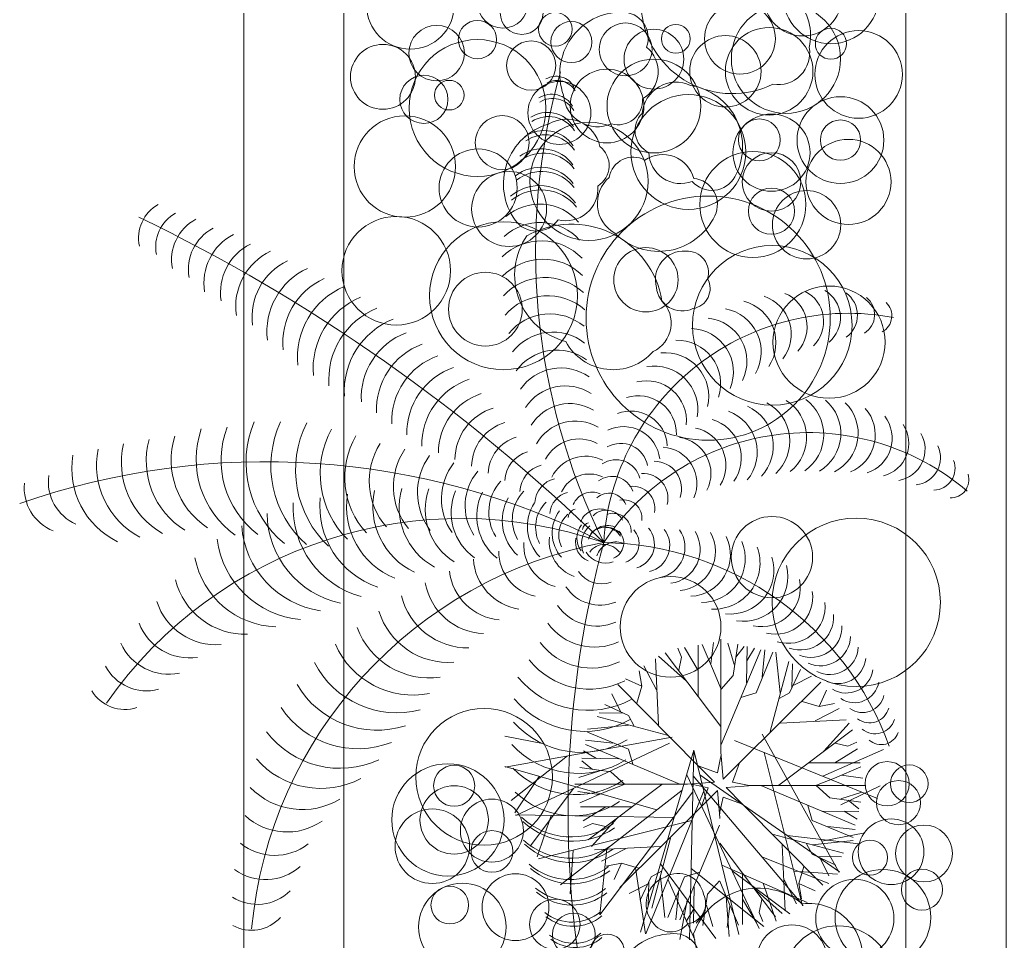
# Model space of a CAD drawing. Header units: millimetres. Extents: x 19901 to 56688, y 13732 to 29551.
# Drawn here: x 27363.45 to 27408.73, y 19187.4 to 19229.7 of the extents above; entities that cross this region are included whole.
import ezdxf

# ---------------------------------------------------------------- set-up
doc = ezdxf.new("R2010")
doc.units = ezdxf.units.MM
doc.layers.add('A-FURN', color=9, linetype='Continuous', lineweight=13)
doc.layers.add('VEGETAZIONE', color=94, linetype='Continuous', lineweight=5)

msp = doc.modelspace()

# ---------------------------------------------------------------- linework, layer by layer
at = {"layer": 'A-FURN'}
for p, q in [((27373.731, 19114.07), (27373.731, 19442.628)), ((27408.731, 19114.07), (27408.731, 19442.628)), ((27378.334, 19118.676), (27378.334, 19438.025)), ((27404.128, 19118.676), (27404.128, 19433.529))]:
    msp.add_line(p, q, dxfattribs=at)
at = {"layer": 'VEGETAZIONE'}
for p, q in [((27393.831, 19200.441), (27393.652, 19200.855)), ((27394.597, 19199.835), (27393.961, 19200.884)), ((27394.597, 19198.622), (27394.597, 19200.995)), ((27395.298, 19199.817), (27394.776, 19201.03)), ((27395.167, 19200.138), (27395.298, 19201.123)), ((27395.633, 19196.122), (27395.633, 19201.263)), ((27396.249, 19200.106), (27395.945, 19201.083)), ((27396.202, 19199.601), (27396.406, 19201.035)), ((27396.313, 19200.448), (27396.709, 19200.937)), ((27396.808, 19199.258), (27396.837, 19200.937)), ((27396.82, 19200.269), (27397.176, 19200.855)), ((27394.059, 19199.339), (27392.772, 19200.488)), ((27395.624, 19197.264), (27393.082, 19200.645)), ((27393.701, 19199.846), (27393.831, 19200.441)), ((27395.642, 19196.439), (27397.461, 19200.774)), ((27397.251, 19198.802), (27398.021, 19200.676)), ((27397.525, 19199.519), (27397.654, 19200.774)), ((27398.353, 19198.802), (27398.161, 19200.676)), ((27392.674, 19198.937), (27392.104, 19200.039)), ((27392.772, 19197.328), (27392.625, 19200.359)), ((27397.893, 19197.026), (27398.75, 19200.236)), ((27398.895, 19199.03), (27398.913, 19200.138)), ((27392.006, 19199.112), (27391.876, 19199.817)), ((27395.624, 19199.001), (27395.298, 19199.817)), ((27395.642, 19198.981), (27396.202, 19199.601)), ((27398.785, 19198.802), (27399.292, 19199.878)), ((27398.977, 19199.161), (27399.787, 19199.568)), ((27394.597, 19195.462), (27390.898, 19199.193)), ((27391.257, 19199.45), (27391.257, 19199.45)), ((27392.006, 19199.112), (27391.257, 19199.45)), ((27391.778, 19198.33), (27392.006, 19199.112)), ((27396.488, 19195.592), (27400.219, 19199.291)), ((27391.028, 19197.951), (27390.621, 19198.762)), ((27396.552, 19198.59), (27397.251, 19198.802)), ((27398.307, 19198.541), (27398.785, 19198.802)), ((27400.137, 19198.183), (27400.475, 19198.932)), ((27400.475, 19198.932), (27400.475, 19198.932)), ((27391.387, 19197.759), (27390.311, 19198.266)), ((27399.356, 19198.411), (27400.137, 19198.183)), ((27400.137, 19198.183), (27400.843, 19198.313)), ((27393.163, 19196.867), (27389.953, 19197.724)), ((27391.159, 19197.87), (27390.051, 19197.887)), ((27391.648, 19197.281), (27391.387, 19197.759)), ((27399.962, 19197.515), (27401.064, 19198.085)), ((27391.387, 19197.328), (27389.513, 19197.135)), ((27398.353, 19197.417), (27401.385, 19197.564)), ((27400.365, 19196.13), (27401.513, 19197.417)), ((27387.521, 19196.472), (27385.715, 19196.822)), ((27393.398, 19196.777), (27385.725, 19195.391)), ((27391.387, 19196.226), (27389.513, 19196.995)), ((27397.532, 19196.905), (27401.057, 19190.565)), ((27398.289, 19194.565), (27401.67, 19197.107)), ((27393.275, 19196.498), (27386.222, 19193.173)), ((27390.67, 19196.5), (27389.415, 19196.628)), ((27393.75, 19194.617), (27389.415, 19196.436)), ((27396.255, 19196.622), (27402.815, 19193.955)), ((27400.872, 19196.488), (27401.466, 19196.358)), ((27401.466, 19196.358), (27401.88, 19196.537)), ((27388.599, 19195.91), (27386.003, 19193.857)), ((27389.92, 19195.794), (27389.334, 19196.15)), ((27391.599, 19195.526), (27391.387, 19196.226)), ((27394.396, 19196.17), (27391.947, 19187.815)), ((27394.396, 19196.17), (27394.193, 19187.466)), ((27394.396, 19196.17), (27396.452, 19187.71)), ((27395.634, 19196.086), (27395.736, 19194.842)), ((27397.616, 19196.069), (27399.38, 19189.032)), ((27400.306, 19194.975), (27403.101, 19196.206)), ((27400.86, 19195.592), (27401.91, 19196.228)), ((27392.698, 19193.432), (27385.722, 19195.422)), ((27390.931, 19195.783), (27389.252, 19195.812)), ((27389.741, 19195.287), (27389.252, 19195.684)), ((27395.347, 19194.71), (27394.597, 19195.462)), ((27394.597, 19195.462), (27395.477, 19195.141)), ((27395.477, 19195.141), (27395.623, 19195.826)), ((27395.736, 19194.842), (27396.488, 19195.592)), ((27396.488, 19195.592), (27396.167, 19194.712)), ((27399.647, 19195.592), (27402.02, 19195.592)), ((27387.299, 19194.972), (27386.175, 19193.304)), ((27390.083, 19195.223), (27389.106, 19194.92)), ((27390.588, 19195.176), (27389.154, 19195.38)), ((27391.208, 19194.617), (27390.588, 19195.176)), ((27394.067, 19195.049), (27397.392, 19187.996)), ((27394.368, 19195.002), (27399.406, 19189.05)), ((27394.672, 19195.035), (27401.078, 19190.59)), ((27400.843, 19194.891), (27402.055, 19195.413)), ((27401.163, 19195.022), (27402.149, 19194.891)), ((27394.067, 19194.607), (27388.926, 19194.607)), ((27392.925, 19194.598), (27389.544, 19192.056)), ((27391.188, 19194.598), (27390.372, 19194.272)), ((27394.103, 19194.609), (27395.347, 19194.71)), ((27395.048, 19194.451), (27394.363, 19194.597)), ((27397.111, 19194.555), (27395.868, 19194.453)), ((27396.167, 19194.712), (27396.852, 19194.566)), ((27396.944, 19194.556), (27402.288, 19194.556)), ((27397.465, 19194.547), (27401.799, 19192.728)), ((27400.007, 19194.547), (27400.626, 19193.987)), ((27400.026, 19194.565), (27400.843, 19194.891)), ((27401.14, 19193.659), (27402.948, 19194.542)), ((27388.864, 19194.418), (27386.887, 19191.764)), ((27393.858, 19194.334), (27388.268, 19189.986)), ((27390.051, 19194.142), (27389.066, 19194.272)), ((27390.372, 19194.272), (27389.159, 19193.751)), ((27394.351, 19194.257), (27390.077, 19188.611)), ((27394.848, 19194.31), (27392.181, 19187.75)), ((27394.727, 19193.571), (27395.048, 19194.451)), ((27395.479, 19194.321), (27394.727, 19193.571)), ((27395.58, 19193.078), (27395.479, 19194.321)), ((27395.868, 19194.453), (27396.618, 19193.701)), ((27401.131, 19193.94), (27402.109, 19194.244)), ((27395.738, 19194.022), (27395.592, 19193.337)), ((27396.618, 19193.701), (27395.738, 19194.022)), ((27396.618, 19193.701), (27400.317, 19189.97)), ((27399.616, 19193.637), (27399.828, 19192.938)), ((27400.626, 19193.987), (27402.06, 19193.783)), ((27401.473, 19193.876), (27401.962, 19193.48)), ((27393.465, 19193.086), (27386.211, 19193.203)), ((27387.851, 19193.176), (27387.197, 19191.274)), ((27391.567, 19193.571), (27389.194, 19193.571)), ((27390.354, 19193.571), (27389.305, 19192.936)), ((27394.727, 19193.571), (27390.996, 19189.872)), ((27400.284, 19193.381), (27401.962, 19193.352)), ((27401.294, 19193.369), (27401.881, 19193.013)), ((27394.295, 19192.95), (27387.258, 19191.186)), ((27389.748, 19192.806), (27389.334, 19192.626)), ((27390.85, 19193.034), (27389.701, 19191.746)), ((27390.343, 19192.675), (27389.748, 19192.806)), ((27395.572, 19192.724), (27393.753, 19188.39)), ((27399.828, 19192.938), (27401.702, 19192.168)), ((27398.052, 19192.296), (27401.262, 19191.439)), ((27398.678, 19192.255), (27401.965, 19191.87)), ((27400.26, 19191.999), (27402.235, 19192.384)), ((27400.545, 19192.664), (27401.799, 19192.535)), ((27393.322, 19192.137), (27392.465, 19188.927)), ((27395.591, 19191.9), (27398.133, 19188.518)), ((27398.443, 19191.836), (27398.589, 19188.804)), ((27399.567, 19191.882), (27399.828, 19191.404)), ((27399.828, 19191.836), (27401.702, 19192.028)), ((27388.849, 19191.585), (27388.71, 19189.577)), ((27392.861, 19191.746), (27389.83, 19191.6)), ((27390.406, 19191.648), (27390.074, 19188.612)), ((27391.252, 19191.649), (27390.15, 19191.078)), ((27399.828, 19191.404), (27400.903, 19190.897)), ((27391.077, 19190.981), (27390.372, 19190.85)), ((27391.077, 19190.981), (27390.739, 19190.231)), ((27391.859, 19190.752), (27391.077, 19190.981)), ((27392.868, 19190.959), (27395.399, 19187.522)), ((27395.679, 19190.893), (27399.589, 19189.182)), ((27397.519, 19191.28), (27400.595, 19190.057)), ((27400.056, 19191.294), (27401.164, 19191.276)), ((27400.186, 19191.212), (27400.594, 19190.402)), ((27391.712, 19190.77), (27392.178, 19187.751)), ((27392.908, 19190.622), (27392.43, 19190.361)), ((27394.663, 19190.573), (27393.963, 19190.361)), ((27394.269, 19190.741), (27397.603, 19188.076)), ((27396.147, 19190.638), (27398.801, 19188.661)), ((27396.618, 19190.542), (27396.618, 19188.169)), ((27398.981, 19190.623), (27400.988, 19190.484)), ((27399.437, 19190.833), (27399.208, 19190.052)), ((27390.739, 19190.231), (27390.739, 19190.231)), ((27392.238, 19190.003), (27391.427, 19189.595)), ((27392.43, 19190.361), (27391.923, 19189.286)), ((27392.319, 19190.133), (27392.302, 19189.025)), ((27392.861, 19190.361), (27393.054, 19188.487)), ((27393.963, 19190.361), (27393.194, 19188.487)), ((27393.201, 19190.259), (27394.432, 19187.464)), ((27395.572, 19190.182), (27395.013, 19189.563)), ((27395.591, 19190.163), (27395.917, 19189.346)), ((27397.571, 19190.065), (27398.171, 19188.325)), ((27398.54, 19190.227), (27399.111, 19189.125)), ((27399.208, 19190.052), (27399.339, 19189.346)), ((27399.208, 19190.052), (27399.958, 19189.714)), ((27393.689, 19189.644), (27393.561, 19188.39)), ((27394.406, 19189.905), (27394.377, 19188.227)), ((27395.013, 19189.563), (27394.809, 19188.129)), ((27397.155, 19189.824), (27398.443, 19188.676)), ((27399.958, 19189.714), (27399.958, 19189.714)), ((27394.093, 19189.296), (27393.743, 19187.489)), ((27395.883, 19189.451), (27396.012, 19187.615)), ((27395.917, 19189.346), (27396.438, 19188.134)), ((27396.618, 19189.329), (27397.253, 19188.279)), ((27397.514, 19189.317), (27397.383, 19188.723)), ((27394.395, 19188.895), (27394.039, 19188.308)), ((27394.902, 19188.716), (27394.505, 19188.227)), ((27394.966, 19189.058), (27395.269, 19188.08)), ((27396.047, 19189.026), (27395.917, 19188.04)), ((27397.383, 19188.723), (27397.563, 19188.309))]:
    msp.add_line(p, q, dxfattribs=at)
for points in [[(27391.992, 19230.036, -0.520567), (27396.974, 19231.417, -0.520567), (27399.687, 19228.424, -0.520567), (27398.021, 19226.741, -0.520567)], [(27388.409, 19226.238, 0.520567), (27390.612, 19224.923, 0.520567), (27392.029, 19226.062, 0.520567), (27392.226, 19228.445, 0.520567), (27391.091, 19230.054, 0.520567)], [(27394.239, 19226.688, 0.520567), (27392.019, 19225.401, 0.520567), (27392.327, 19223.609, 0.520567), (27394.313, 19222.279, 0.520567), (27396.271, 19222.49, 0.520567)], [(27387.725, 19224.906, -0.520567), (27390.079, 19223.883, -0.520567), (27389.979, 19222.068, -0.520567), (27388.159, 19220.518, -0.520567), (27386.19, 19220.501, -0.520567)], [(27390.76, 19219.907, -0.520567), (27390.511, 19222.461, -0.520567), (27392.146, 19223.256, -0.520567), (27394.385, 19222.418, -0.520567), (27395.356, 19220.705, -0.520567)], [(27386.73, 19219.78, 0.520567), (27388.514, 19214.928, 0.520567), (27392.527, 19214.469, 0.520567), (27392.923, 19216.805, 0.520567)], [(27392.678, 19217.415, -0.520567), (27394.022, 19219.081, -0.520567), (27395.025, 19217.805, -0.520567), (27394.351, 19216.444, -0.520567)], [(27393.069, 19190.35, 0.520567), (27392.5, 19188.286, 0.520567), (27394.122, 19188.216, 0.520567), (27394.833, 19189.557, 0.520567)], [(27394.38, 19187.738, -0.520567), (27399.362, 19189.119, -0.520567), (27402.075, 19186.127, -0.520567), (27400.409, 19184.443, -0.520567)], [(27390.797, 19183.94, 0.520567), (27393.001, 19182.625, 0.520567), (27394.417, 19183.765, 0.520567), (27394.614, 19186.147, 0.520567), (27393.48, 19187.756, 0.520567)]]:
    msp.add_lwpolyline(points, format="xyb", close=True, dxfattribs=at)
for centre, radius in [((27400.683, 19230.798), 2.197), ((27399.393, 19230.751), 1.793), ((27381.382, 19230.356), 2.009), ((27385.628, 19230.476), 1.159), ((27386.491, 19230.009), 0.982), ((27396.508, 19228.83), 1.625), ((27398.617, 19227.907), 2.504), ((27388.035, 19229.262), 0.769), ((27382.588, 19228.167), 1.273), ((27384.461, 19228.787), 0.879), ((27388.772, 19228.674), 0.943), ((27391.262, 19228.34), 1.211), ((27393.564, 19228.825), 0.66), ((27392.559, 19227.891), 1.372), ((27395.84, 19227.334), 1.638), ((27397.849, 19227.334), 2.009), ((27401.953, 19227.189), 2.01), ((27400.683, 19228.6), 0.715), ((27380.124, 19227.079), 1.491), ((27384.461, 19225.648), 3.139), ((27386.924, 19227.594), 1.13), ((27392.559, 19225.739), 2.152), ((27382.002, 19226.044), 1.106), ((27390.407, 19225.739), 1.691), ((27383.168, 19226.238), 0.68), ((27388.22, 19225.421), 1.445), ((27394.142, 19223.63), 2.636), ((27401.122, 19224.174), 1.992), ((27385.597, 19224.062), 1.239), ((27397.956, 19223.597), 1.77), ((27381.127, 19222.962), 2.327), ((27389.58, 19222.283), 2.711), ((27397.399, 19224.186), 0.96), ((27401.122, 19224.174), 0.924), ((27401.488, 19222.255), 1.953), ((27384.491, 19221.977), 1.792), ((27397.102, 19221.219), 2.433), ((27397.956, 19222.255), 1.342), ((27385.915, 19221.012), 1.72), ((27397.956, 19220.913), 1.061), ((27399.565, 19220.288), 1.569), ((27395.051, 19216.005), 5.603), ((27380.733, 19218.178), 2.491), ((27385.656, 19217.031), 3.394), ((27392.194, 19217.763), 1.477), ((27397.991, 19215.673), 3.661), ((27384.826, 19216.415), 1.692), ((27400.597, 19214.903), 2.574), ((27397.973, 19205.033), 1.867), ((27401.844, 19202.96), 3.864), ((27393.324, 19201.835), 2.313), ((27384.763, 19194.947), 3.136), ((27383.106, 19192.973), 2.577), ((27383.392, 19194.54), 0.942), ((27403.264, 19194.634), 1.016), ((27404.28, 19194.634), 0.862), ((27383.392, 19192.971), 1.569), ((27403.787, 19193.764), 1.015), ((27385.123, 19192.482), 1.447), ((27382.389, 19191.764), 1.711), ((27403.448, 19191.513), 1.507), ((27404.953, 19191.43), 1.305), ((27385.123, 19191.525), 0.958), ((27402.473, 19191.246), 0.804), ((27386.206, 19188.968), 1.532), ((27403.071, 19188.5), 2.197), ((27404.861, 19189.774), 0.942), ((27383.77, 19188.059), 2.009), ((27401.782, 19188.454), 1.793), ((27383.192, 19189.064), 0.864), ((27388.016, 19188.179), 1.159), ((27388.88, 19187.712), 0.982), ((27390.423, 19186.964), 0.769), ((27398.896, 19186.532), 1.625), ((27401.005, 19185.609), 2.504)]:
    msp.add_circle(centre, radius, dxfattribs=at)
for centre, radius, start, end in [((27417.289, 19219.073), 30.162, 164.1567, 206.3219), ((27388.071, 19226.167), 0.938, 29.0937, 119.7906), ((27388.124, 19225.974), 0.938, 29.0937, 119.7906), ((27387.86, 19225.154), 1.125, 30.7091, 121.406), ((27387.913, 19224.962), 1.125, 30.7091, 121.406), ((27387.673, 19224.042), 1.406, 32.3244, 123.0214), ((27387.726, 19223.85), 1.406, 32.3244, 123.0214), ((27387.532, 19223.019), 1.594, 33.9398, 124.6368), ((27387.585, 19222.826), 1.594, 33.9398, 124.6368), ((27387.427, 19222.038), 1.735, 35.5552, 126.2522), ((27387.481, 19221.845), 1.735, 35.5552, 126.2522), ((27387.354, 19221.054), 1.875, 37.1706, 127.8676), ((27387.407, 19220.861), 1.875, 37.1706, 127.8676), ((27387.314, 19219.975), 2.11, 38.786, 129.483), ((27387.367, 19219.782), 2.11, 38.786, 129.483), ((27387.311, 19218.895), 2.344, 40.4014, 131.0983), ((27370.685, 19219.677), 1.776, 119.6151, 191.9704), ((27371.468, 19219.269), 1.776, 118.9945, 191.3497), ((27333.408, 19147.249), 81.535, 45.79693, 64.18022), ((27372.552, 19218.674), 2.131, 118.3738, 190.729), ((27387.335, 19217.957), 2.438, 42.0167, 132.7137), ((27373.323, 19218.245), 2.131, 117.7531, 190.1083), ((27374.393, 19217.623), 2.486, 117.1324, 189.4876), ((27387.393, 19216.973), 2.578, 43.6321, 134.3291), ((27375.153, 19217.175), 2.486, 116.5117, 188.867), ((27376.206, 19216.526), 2.841, 115.891, 188.2463), ((27376.954, 19216.058), 2.841, 115.2703, 187.6256), ((27387.464, 19216.131), 2.578, 45.2475, 135.9445), ((27377.991, 19215.384), 3.196, 114.6496, 187.0049), ((27378.727, 19214.897), 3.196, 114.0289, 186.3842), ((27387.559, 19215.292), 2.578, 46.8629, 137.5599), ((27379.747, 19214.197), 3.551, 113.4082, 185.7635), ((27398.803, 19215.85), 1.545, 314.0036, 63.2644), ((27399.658, 19216.023), 1.462, 309.9619, 59.2227), ((27400.65, 19216.138), 1.253, 305.9202, 55.181), ((27380.47, 19213.691), 3.551, 112.7876, 185.1428), ((27387.677, 19214.455), 2.578, 48.4783, 139.1753), ((27396.197, 19214.876), 1.963, 326.1286, 75.3894), ((27397.026, 19215.267), 1.838, 322.0869, 71.3477), ((27397.923, 19215.601), 1.67, 318.0452, 67.306), ((27401.689, 19216.167), 1.002, 301.8786, 51.1394), ((27402.643, 19216.112), 0.835, 297.8369, 47.0977), ((27381.187, 19213.177), 3.551, 112.1669, 184.5221), ((27395.476, 19214.46), 2.005, 330.1702, 79.431), ((27381.898, 19212.656), 3.551, 111.5462, 183.9014), ((27387.789, 19213.759), 2.438, 50.0937, 140.7906), ((27401.479, 19204.979), 11.247, 79.334, 176.3334), ((27394.823, 19214.013), 2.005, 334.2119, 83.4727), ((27387.928, 19213.021), 2.344, 51.7091, 142.406), ((27394.203, 19213.522), 2.005, 338.2536, 87.5144), ((27382.323, 19212.344), 3.196, 110.9255, 183.2807), ((27393.619, 19212.988), 2.005, 342.2952, 91.556), ((27383.025, 19211.81), 3.196, 110.3048, 182.6601), ((27388.098, 19212.241), 2.297, 53.3244, 144.0214), ((27383.722, 19211.269), 3.196, 109.6841, 182.0394), ((27393.074, 19212.414), 2.005, 346.3369, 95.5977), ((27384.412, 19210.72), 3.196, 109.0634, 181.4187), ((27388.288, 19211.466), 2.25, 54.9398, 145.6368), ((27392.571, 19211.803), 2.005, 350.3786, 99.6394), ((27385.097, 19210.164), 3.196, 108.4427, 180.798), ((27392.214, 19211.29), 1.838, 354.4202, 103.681), ((27388.484, 19210.74), 2.156, 56.5552, 147.2522), ((27385.507, 19209.833), 2.841, 107.822, 180.1773), ((27391.839, 19210.691), 1.754, 358.4619, 107.7227), ((27397.565, 19210.529), 2.005, 308.4865, 57.7473), ((27398.348, 19210.648), 2.005, 304.4448, 53.7056), ((27399.137, 19210.712), 2.005, 300.4031, 49.6639), ((27385.916, 19209.5), 2.486, 107.2014, 179.5566), ((27388.698, 19210.019), 2.063, 58.1706, 148.8676), ((27391.502, 19210.07), 1.67, 2.5036, 111.7644), ((27395.295, 19209.847), 2.005, 320.6115, 69.8723), ((27396.035, 19210.128), 2.005, 316.5698, 65.8306), ((27396.793, 19210.356), 2.005, 312.5281, 61.7889), ((27399.97, 19210.715), 1.963, 296.3615, 45.6223), ((27400.882, 19210.642), 1.838, 292.3198, 41.5806), ((27388.964, 19209.217), 2.063, 59.786, 150.483), ((27394.731, 19209.579), 1.838, 324.6531, 73.9139), ((27401.827, 19210.487), 1.67, 288.2781, 37.5389), ((27375.823, 19209.524), 4.273, 161.001, 234.5162), ((27376.969, 19209.469), 4.273, 159.0843, 232.5995), ((27378.646, 19209.373), 4.807, 157.1676, 230.6829), ((27379.786, 19209.224), 4.807, 155.251, 228.7662), ((27380.919, 19209.037), 4.807, 153.3343, 226.8495), ((27381.515, 19208.869), 4.273, 151.4176, 224.9329), ((27386.323, 19209.166), 2.131, 106.5807, 178.9359), ((27391.168, 19209.354), 1.67, 6.5452, 115.806), ((27394.108, 19209.245), 1.754, 328.6948, 77.9556), ((27402.715, 19210.267), 1.545, 284.2365, 33.4973), ((27372.999, 19209.45), 3.739, 164.8343, 238.3495), ((27374.144, 19209.49), 3.739, 162.9176, 236.4329), ((27382.107, 19208.698), 3.739, 149.501, 223.0162), ((27386.73, 19208.83), 1.776, 105.96, 178.3152), ((27389.122, 19208.723), 1.735, 61.4014, 152.0983), ((27399.641, 19199.502), 11.247, 49.5669, 146.5663), ((27393.507, 19208.874), 1.67, 332.7365, 81.9973), ((27403.543, 19209.992), 1.462, 280.1948, 29.4556), ((27370.716, 19209.256), 3.739, 168.6676, 242.1829), ((27371.856, 19209.372), 3.739, 166.751, 240.2662), ((27382.696, 19208.526), 3.205, 147.5843, 221.0995), ((27383.648, 19208.275), 3.044, 145.6676, 219.1829), ((27391.039, 19209.004), 1.253, 10.5869, 119.8477), ((27392.862, 19208.418), 1.67, 336.7781, 86.0389), ((27404.461, 19209.599), 1.253, 276.1531, 25.4139), ((27369.58, 19209.102), 3.739, 170.5843, 244.0995), ((27384.592, 19207.997), 2.884, 143.751, 217.2662), ((27387.136, 19208.492), 1.421, 105.3393, 177.6945), ((27389.425, 19207.933), 1.735, 63.0167, 153.7137), ((27390.819, 19208.378), 1.128, 14.6286, 123.8894), ((27405.377, 19209.109), 1.002, 272.1115, 21.3723), ((27374.759, 19175.243), 34.171, 63.0343, 109.3216), ((27385.476, 19207.707), 2.671, 141.8343, 215.3495), ((27387.72, 19207.981), 1.314, 104.7186, 177.0738), ((27392.576, 19208.179), 1.253, 340.8198, 90.0806), ((27366.903, 19208.495), 2.136, 172.501, 246.0162), ((27386.352, 19207.395), 2.457, 139.9176, 213.4329), ((27388.298, 19207.464), 1.207, 104.0979, 176.4532), ((27389.602, 19207.445), 1.406, 64.6321, 155.3291), ((27390.635, 19207.74), 1.002, 18.6702, 127.931), ((27392.075, 19207.744), 1.128, 344.8615, 94.1223), ((27406.178, 19208.587), 0.835, 268.0698, 17.3306), ((27365.795, 19208.214), 2.136, 174.4176, 247.9329), ((27382.992, 19207.357), 3.333, 167.2647, 244.6596), ((27383.984, 19207.316), 3.12, 163.9011, 241.296), ((27384.9, 19207.217), 2.836, 160.5374, 237.9324), ((27387.119, 19207.097), 2.136, 138.001, 211.5162), ((27391.598, 19207.282), 1.002, 348.9031, 98.1639), ((27381.126, 19207.355), 3.9, 173.992, 251.3869), ((27381.995, 19207.352), 3.546, 170.6284, 248.0233), ((27385.806, 19207.081), 2.553, 157.1738, 234.5687), ((27386.914, 19206.92), 2.482, 153.8102, 231.2051), ((27387.727, 19206.7), 2.127, 150.4465, 227.8415), ((27387.929, 19206.763), 1.869, 136.0843, 209.5995), ((27388.847, 19206.966), 1.065, 103.4772, 175.8325), ((27389.718, 19207.081), 0.938, 66.2475, 156.9445), ((27390.495, 19207.134), 0.835, 22.7119, 131.9727), ((27391.176, 19206.825), 0.835, 352.9448, 102.2056), ((27380.249, 19207.326), 4.255, 177.3556, 254.7505), ((27388.739, 19206.44), 1.986, 147.0829, 224.4778), ((27388.73, 19206.411), 1.602, 134.1676, 207.6829), ((27389.046, 19206.821), 0.426, 102.8565, 175.2118), ((27390.067, 19206.308), 0.938, 67.8629, 158.5599), ((27390.371, 19206.354), 0.835, 26.7536, 136.0144), ((27383.709, 19186.931), 19.877, 70.7737, 144.979), ((27379.059, 19207.088), 4.255, 180.7193, 258.1142), ((27389.593, 19206.147), 1.702, 143.7193, 221.1142), ((27389.475, 19206.063), 1.282, 132.251, 205.7662), ((27390.681, 19206.21), 0.835, 356.9865, 106.2473), ((27377.884, 19206.78), 4.255, 184.0829, 261.4778), ((27389.967, 19205.907), 0.945, 140.3556, 217.7505), ((27390.308, 19205.651), 1.068, 130.3343, 203.8495), ((27389.639, 19206.266), 0.355, 102.2358, 174.5911), ((27390.437, 19205.546), 0.938, 69.4783, 160.1753), ((27390.301, 19205.568), 0.835, 30.7952, 140.056), ((27390.337, 19205.475), 0.938, 39.7112, 130.4082), ((27390.963, 19205.663), 0.915, 289.8392, 43.186), ((27391.448, 19205.63), 1.134, 286.982, 40.3288), ((27392.056, 19205.56), 1.229, 284.1249, 37.4717), ((27392.568, 19205.488), 1.418, 281.2677, 34.6145), ((27376.729, 19206.404), 4.255, 187.4465, 264.8415), ((27389.458, 19205.759), 1.702, 173.4864, 250.8813), ((27389.901, 19205.737), 0.945, 170.1227, 247.5176), ((27390.417, 19205.685), 0.756, 292.6963, 46.0431), ((27393.111, 19205.389), 1.573, 278.4106, 31.7574), ((27393.583, 19205.294), 1.8, 275.5535, 28.9003), ((27394.166, 19205.141), 1.905, 272.6963, 26.0431), ((27393.891, 19186.158), 19.877, 100.5408, 174.7461), ((27388.571, 19205.59), 1.986, 176.85, 254.2449), ((27435.754, 19193.383), 47.137, 164.8546, 189.4139), ((27390.288, 19204.779), 0.835, 34.8369, 144.0977), ((27390.829, 19204.794), 0.938, 71.0937, 161.7906), ((27390.048, 19191.548), 14.152, 19.8929, 89.1654), ((27394.742, 19204.964), 2.011, 269.8392, 23.186), ((27395.312, 19204.762), 2.117, 266.982, 20.3288), ((27375.327, 19205.734), 3.9, 190.8102, 268.2051), ((27386.749, 19205.101), 2.482, 183.5773, 260.9722), ((27387.563, 19205.313), 2.127, 180.2136, 257.6086), ((27390.339, 19205.788), 1.03, 211.1017, 289.8411), ((27396.055, 19204.429), 2.011, 264.1249, 17.4717), ((27396.664, 19204.131), 2.042, 261.2677, 14.6145), ((27385.707, 19204.691), 2.553, 186.9409, 264.3358), ((27390.15, 19205.039), 1.236, 212.2922, 291.0316), ((27373.815, 19204.811), 3.319, 194.1738, 271.5687), ((27384.853, 19204.359), 2.836, 190.3045, 267.6995), ((27390.092, 19204.717), 1.887, 213.4827, 292.2221), ((27397.478, 19203.641), 1.8, 258.4106, 11.7574), ((27384.009, 19203.99), 3.12, 193.6682, 271.0631), ((27398.153, 19203.189), 1.694, 255.5535, 8.9003), ((27372.452, 19203.849), 2.836, 197.5374, 274.9324), ((27389.941, 19204.059), 2.19, 214.6732, 293.4125), ((27398.723, 19202.77), 1.694, 252.6963, 6.0431), ((27383.127, 19203.532), 3.333, 197.0318, 274.4267), ((27399.283, 19202.298), 1.524, 250.4236, 3.7704), ((27371.25, 19202.888), 2.482, 200.9011, 278.296), ((27382.264, 19203.033), 3.546, 200.3954, 277.7904), ((27389.835, 19203.557), 2.654, 215.8637, 294.603), ((27399.774, 19201.847), 1.418, 248.1509, 1.4977), ((27400.206, 19201.417), 1.371, 245.8781, 359.2249), ((27370.293, 19202.072), 2.411, 204.2647, 281.6596), ((27381.508, 19202.604), 3.9, 203.7591, 281.154), ((27389.696, 19202.897), 2.957, 217.0541, 295.7935), ((27400.619, 19200.97), 1.323, 243.6054, 356.9522), ((27369.272, 19201.022), 2.127, 207.6284, 285.0233), ((27380.762, 19202.144), 4.255, 207.1227, 284.5176), ((27389.617, 19202.509), 3.538, 218.2446, 296.984), ((27401.012, 19200.505), 1.276, 241.3327, 354.6795), ((27389.542, 19202.172), 4.17, 219.4351, 298.1744), ((27401.386, 19200.024), 1.229, 239.06, 352.4067), ((27379.846, 19201.346), 4.255, 210.4864, 287.8813), ((27401.763, 19199.487), 1.134, 236.7872, 350.134), ((27368.275, 19199.817), 1.773, 210.992, 288.3869), ((27402.136, 19198.898), 0.998, 234.5145, 347.8613), ((27389.383, 19201.303), 4.265, 220.6256, 299.3649), ((27378.979, 19200.496), 4.255, 213.85, 291.2449), ((27402.459, 19198.333), 0.907, 232.2418, 345.5886), ((27389.217, 19200.244), 4.17, 221.816, 300.5554), ((27402.712, 19197.849), 0.923, 229.969, 343.3158), ((27378.164, 19199.596), 4.255, 217.2136, 294.6086), ((27402.993, 19197.244), 0.817, 227.6963, 341.0431), ((27389.084, 19199.276), 4.17, 223.0065, 301.7459), ((27395.19, 19195.918), 0.442, 347.9659, 0), ((27396.075, 19196.122), 0.442, 180, 184.6649), ((27377.279, 19198.318), 3.9, 220.5773, 297.9722), ((27388.958, 19198.136), 4, 224.197, 302.9363), ((27394.067, 19195.049), 0.442, 270, 274.6649), ((27394.271, 19194.165), 0.442, 77.9659, 90), ((27396.944, 19194.999), 0.442, 257.9659, 270), ((27397.147, 19194.114), 0.442, 90, 94.6649), ((27376.425, 19196.766), 3.319, 223.9409, 301.3358), ((27388.856, 19196.947), 3.784, 225.3875, 304.1268), ((27375.719, 19195.254), 2.836, 227.3045, 304.6995), ((27396.024, 19193.245), 0.442, 167.9659, 180), ((27388.773, 19195.518), 3.33, 226.5779, 305.3173), ((27388.826, 19195.325), 3.33, 226.5779, 305.3173), ((27395.14, 19193.042), 0.442, 0, 4.6649), ((27375.154, 19193.824), 2.482, 230.6682, 308.0631), ((27388.736, 19194.43), 3.219, 227.7684, 306.5078), ((27388.789, 19194.237), 3.219, 227.7684, 306.5078), ((27388.724, 19193.102), 2.868, 228.9589, 307.6983), ((27374.728, 19192.641), 2.411, 234.0318, 311.4267), ((27388.777, 19192.909), 2.868, 228.9589, 307.6983), ((27374.363, 19191.222), 2.127, 237.3954, 314.7904), ((27388.747, 19191.797), 2.54, 230.1494, 308.8887), ((27388.8, 19191.604), 2.54, 230.1494, 308.8887), ((27388.811, 19190.303), 2.022, 231.3398, 310.0792), ((27374.095, 19189.68), 1.773, 240.7591, 318.154), ((27388.864, 19190.11), 2.022, 231.3398, 310.0792), ((27388.896, 19189.16), 1.853, 232.5303, 311.2697), ((27388.949, 19188.968), 1.853, 232.5303, 311.2697)]:
    msp.add_arc(centre, radius, start, end, dxfattribs=at)

doc.saveas('drawing.dxf')
